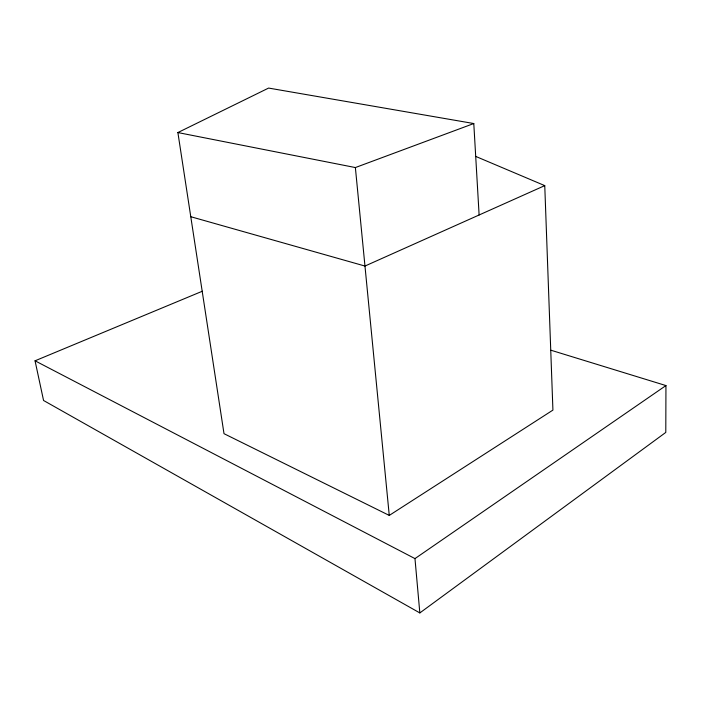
<?xml version="1.0" encoding="UTF-8"?>
<svg xmlns="http://www.w3.org/2000/svg" width="701" height="701" viewBox="0 0 701 701"><rect width="100%" height="100%" fill="white"/><g stroke="black" fill="none" stroke-linecap="round" stroke-linejoin="round"><path stroke-width="1.05" d="M551.012 350.246L665.95 385.568L665.792 432.412L419.838 612.928L43.558 400.481L35.05 360.805L202.37 291.213M419.838 612.928L414.974 558.601L665.95 385.568M479.116 214.988L473.788 123.534L268.614 88.072L177.888 132.559L224.005 433.674L389.265 515.419L552.923 410.103L544.756 185.625L475.672 156.393M544.756 185.625L364.967 266.047L190.777 216.714M177.888 132.559L355.372 167.557L473.788 123.534M35.05 360.805L414.974 558.601M355.372 167.557L389.265 515.419"/></g></svg>
